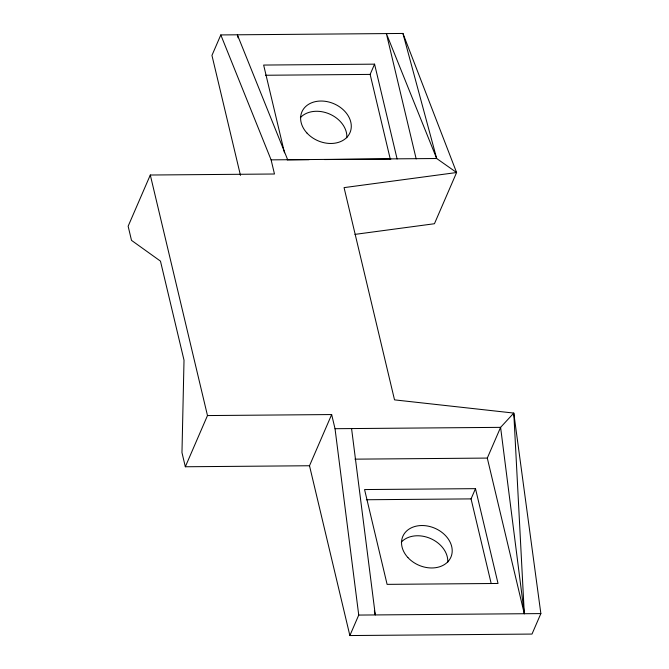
<?xml version="1.0" encoding="UTF-8"?>
<svg xmlns="http://www.w3.org/2000/svg" width="669" height="669" viewBox="0 0 669 669"><rect width="100%" height="100%" fill="white"/><g stroke="black" fill="none" stroke-linecap="round" stroke-linejoin="round"><path stroke-width="1" d="M354.946 234.384L434.44 223.73L456.601 172.527L402.939 33.45L220.812 34.93L271.104 159.858L274.474 174.007L150.299 175.019L128.139 226.214L131.5 240.363L160.468 261.127L184.017 360.173L181.968 452.612L185.33 466.761L309.504 465.749L331.657 414.554L207.482 415.566L185.33 466.761M220.812 34.93L211.948 55.41L240.472 175.387M390.278 159.122L370.141 74.401L374.573 64.157L263.645 65.06L284.501 152.808M416.177 158.913L386.381 33.584L436.673 158.511L456.601 172.527L344.067 187.621L394.526 399.87L513.784 413.074L540.861 613.59L531.997 634.07L349.87 635.55L358.735 615.07L335.027 428.704L331.657 414.554M487.3 458.081L500.596 427.357L513.784 413.074L524.304 613.724L487.3 458.081L354.963 459.151M491.205 583.611L471.06 498.89L475.492 488.654L364.563 489.557L387.1 584.363L498.029 583.46L475.492 488.654M265.434 75.254L370.141 74.401M271.104 159.858L436.673 158.511L402.939 33.45M287.218 159.858L308.986 159.682M324.54 159.557L390.888 159.013M335.027 428.704L500.596 427.357L524.304 613.724M366.353 499.743L471.06 498.89M358.735 615.07L540.861 613.59M287.662 159.724L237.37 34.796L238.089 37.832M374.573 64.157L397.11 158.963M374.331 610.897L375.292 614.936L351.576 428.57M309.504 465.749L349.87 635.55M150.299 175.019L207.482 415.566M401.3 542.124A26.2 20.162 23.4 0 1 430.485 538.503A26.2 20.162 23.4 0 1 447.728 562.286M300.381 117.627A26.2 20.162 23.4 0 1 329.558 114.014A26.2 20.162 23.4 0 1 346.81 137.789M407.881 557.536A26.2 20.162 23.4 0 0 450.898 557.185A26.2 20.162 23.4 0 0 421.821 525.525A26.2 20.162 23.4 0 0 407.881 557.536M306.962 133.039A26.2 20.162 23.4 0 0 349.979 132.688A26.2 20.162 23.4 0 0 320.903 101.027A26.2 20.162 23.4 0 0 306.962 133.039"/></g></svg>
